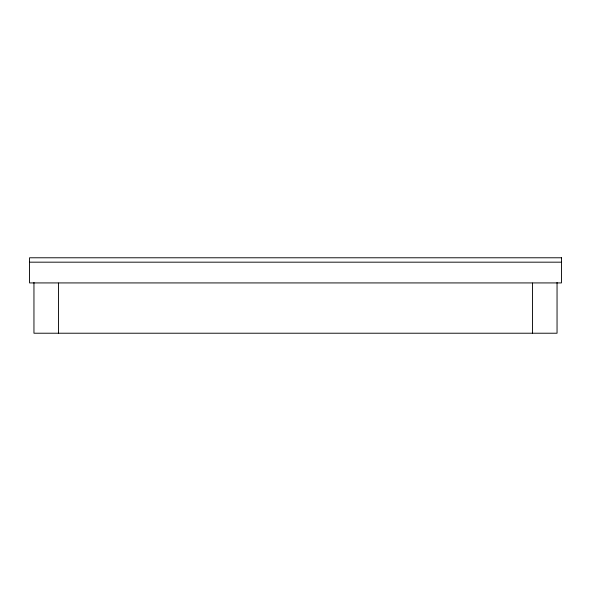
<?xml version="1.0" encoding="UTF-8"?>
<svg xmlns="http://www.w3.org/2000/svg" width="591" height="591" viewBox="0 0 591 591"><rect width="100%" height="100%" fill="white"/><g stroke="black" fill="none" stroke-linecap="round" stroke-linejoin="round"><path stroke-width="0.89" d="M29.55 262.175L561.45 262.175M557.047 282.476L557.047 333.221L33.953 333.221L33.953 282.476M532.528 283.082L532.528 333.221M58.472 283.082L58.472 333.221M561.45 257.779L29.55 257.779L29.55 282.926L561.45 282.926L561.45 257.779"/></g></svg>
